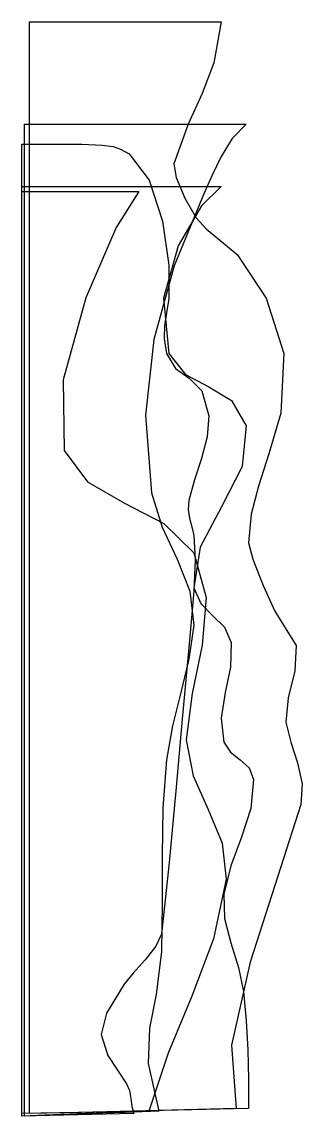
# Model space of a CAD drawing. Extents: x 0 to 19, y -0.2 to 74.1.
import ezdxf

# ---------------------------------------------------------------- set-up
doc = ezdxf.new("R2010")
doc.units = 0
for name, color, linetype in [('line1', 7, 'CONTINUOUS'), ('line2', 7, 'CONTINUOUS'), ('line3', 7, 'CONTINUOUS'), ('line4', 7, 'CONTINUOUS'), ('line5', 7, 'CONTINUOUS')]:
    doc.layers.add(name, color=color, linetype=linetype)

msp = doc.modelspace()

# ---------------------------------------------------------------- linework, layer by layer
at = {"layer": 'line1', "color": 7}
msp.add_lwpolyline([(4.061099, 65.823655), (5.44573, 65.739367), (6.211327, 65.649239), (6.705568, 65.477109), (7.276136, 65.146808), (8.650085, 63.374302), (9.54363, 60.575457), (9.980278, 57.608706), (9.983535, 55.332482), (9.830699, 54.358984), (9.694821, 53.489873), (9.660997, 52.611397), (9.814322, 51.60981), (10.437635, 50.576145), (11.359348, 49.928282), (12.227702, 49.063604), (12.690934, 47.379496), (12.580417, 45.943784), (12.195223, 44.482564), (11.719459, 43.031502), (11.337234, 41.626272), (11.301101, 41.014287), (11.39448, 40.423895), (11.543842, 39.84245), (11.675659, 39.257299), (11.770582, 37.590999), (11.681432, 35.49421), (11.504789, 33.375325), (11.337234, 31.642737), (10.898311, 26.775143), (10.465267, 21.906835), (10.002873, 17.041618), (9.475897, 12.183309), (9.109448, 11.364328), (8.372365, 10.441377), (7.552502, 9.543346), (6.93771, 8.799041), (5.749677, 6.825969), (5.387256, 5.378762), (5.842364, 3.949588), (7.106923, 2.030562), (7.31027, 1.564811), (7.396423, 1.032427), (7.464735, 0.491491), (7.61456, 0.000001), (5.71092, -0.042304), (3.80728, -0.084609), (1.903639, -0.126914), (-0.000001, -0.169219), (-0.000001, 16.328998), (-0.000001, 32.827218), (-0.000001, 49.325435), (-0.000001, 65.823655), (1.015274, 65.823655), (2.030549, 65.823655), (3.045824, 65.823655), (4.061099, 65.823655)], dxfattribs=at)
at = {"layer": 'line2', "color": 7}
msp.add_lwpolyline([(13.536997, 74.115068), (13.04003, 71.341472), (12.242142, 69.244271), (11.287923, 67.171188), (10.32196, 64.469957), (10.482356, 63.552918), (11.075783, 62.157651), (11.842239, 60.818653), (12.521722, 60.070431), (14.61945, 58.326608), (16.594559, 55.348831), (17.802343, 51.601422), (17.598096, 47.548708), (16.76212, 44.787192), (16.060647, 42.601903), (15.577959, 40.690251), (15.398334, 38.74966), (15.693148, 37.644116), (16.381919, 35.847913), (17.171141, 34.106582), (17.767309, 33.165651), (18.625096, 31.78347), (18.528907, 30.049841), (18.094222, 28.224295), (17.936522, 26.566364), (18.257159, 25.218019), (18.713137, 23.809637), (19.034626, 22.383613), (18.951796, 20.982351), (17.388479, 16.117317), (15.507633, 10.290078), (14.248987, 4.647976), (14.552272, 0.338442), (11.041114, 0.253832), (7.529955, 0.169222), (4.018796, 0.084612), (0.507637, 0.000001), (0.507637, 18.528768), (0.507637, 37.057535), (0.507637, 55.586301), (0.507637, 74.115068), (3.764977, 74.115068), (7.022317, 74.115068), (10.279657, 74.115068), (13.536997, 74.115068)], dxfattribs=at)
at = {"layer": 'line3', "color": 7}
msp.add_lwpolyline([(7.952986, 62.608619), (6.408849, 60.152191), (4.333898, 55.379319), (2.799396, 49.821571), (2.876612, 45.010523), (4.458172, 42.882181), (6.978504, 41.444843), (9.647651, 40.055917), (11.675661, 38.072812), (12.5243, 35.047819), (12.246692, 31.798072), (11.556659, 28.51296), (11.168022, 25.381877), (11.639626, 22.921091), (12.651252, 20.636197), (13.598113, 18.355167), (13.875422, 15.905978), (13.009765, 11.856298), (11.546668, 7.963353), (9.936551, 4.107548), (8.629837, 0.169222), (6.472377, 0.084612), (4.314918, 0.000001), (2.157459, -0.084581), (0, -0.169191), (0, 15.525255), (0, 31.219709), (0, 46.914165), (0, 62.608619), (1.988247, 62.608619), (3.976492, 62.608619), (5.964739, 62.608619), (7.952986, 62.608619)], dxfattribs=at)
at = {"layer": 'line4', "color": 7}
msp.add_lwpolyline([(13.536997, 62.947043), (12.195629, 61.623579), (10.616122, 58.901351), (9.608687, 55.367658), (9.983535, 51.609807), (11.103731, 50.175709), (12.694728, 49.337729), (14.241523, 48.408998), (15.229123, 46.702645), (14.958133, 43.926462), (13.562211, 41.191588), (12.111377, 38.462541), (11.67566, 35.703836), (12.151665, 34.622959), (12.954996, 33.821188), (13.753208, 33.030068), (14.213848, 31.981161), (14.165726, 30.31005), (13.812136, 28.578422), (13.53249, 26.856039), (13.706209, 25.212662), (14.166714, 24.531025), (14.823084, 24.024498), (15.428657, 23.477504), (15.736759, 22.674477), (15.552586, 20.7189), (14.925731, 18.769893), (14.196751, 16.827233), (13.706209, 14.890703), (13.76433, 13.251097), (14.18947, 11.584433), (14.711406, 9.921072), (15.059911, 8.291436), (15.233238, 6.30177), (15.336187, 4.321416), (15.385604, 2.337846), (15.398332, 0.338442), (11.548748, 0.253832), (7.699166, 0.169222), (3.849581, 0.084612), (-0.000003, 0.000001), (-0.000003, 15.736755), (-0.000003, 31.47352), (-0.000003, 47.210281), (-0.000003, 62.947043), (3.384248, 62.947043), (6.768496, 62.947043), (10.152744, 62.947043), (13.536997, 62.947043)], dxfattribs=at)
at = {"layer": 'line5', "color": 7}
msp.add_lwpolyline([(15.229123, 67.177357), (14.292334, 66.19469), (13.538112, 64.976441), (12.910241, 63.674161), (12.352511, 62.439407), (10.335031, 57.546258), (8.956836, 52.544719), (8.388113, 47.41415), (8.799048, 42.133911), (9.528691, 39.807155), (10.546294, 37.635746), (11.409426, 35.471353), (11.67566, 33.165651), (11.339288, 30.85173), (10.797907, 28.587473), (10.230067, 26.327934), (9.814323, 24.028178), (9.568967, 20.769641), (9.523617, 17.517806), (9.539026, 14.263823), (9.47591, 10.998794), (9.116655, 8.088293), (8.661436, 5.803083), (8.571151, 3.408343), (9.306698, 0.169222), (7.022329, 0.084612), (4.73796, 0.000001), (2.453592, -0.084609), (0.169223, -0.169219), (0.169223, 16.667433), (0.169223, 33.504075), (0.169223, 50.340716), (0.169223, 67.177357), (3.9342, 67.177357), (7.699177, 67.177357), (11.464157, 67.177357), (15.229123, 67.177357)], dxfattribs=at)

doc.saveas('drawing.dxf')
